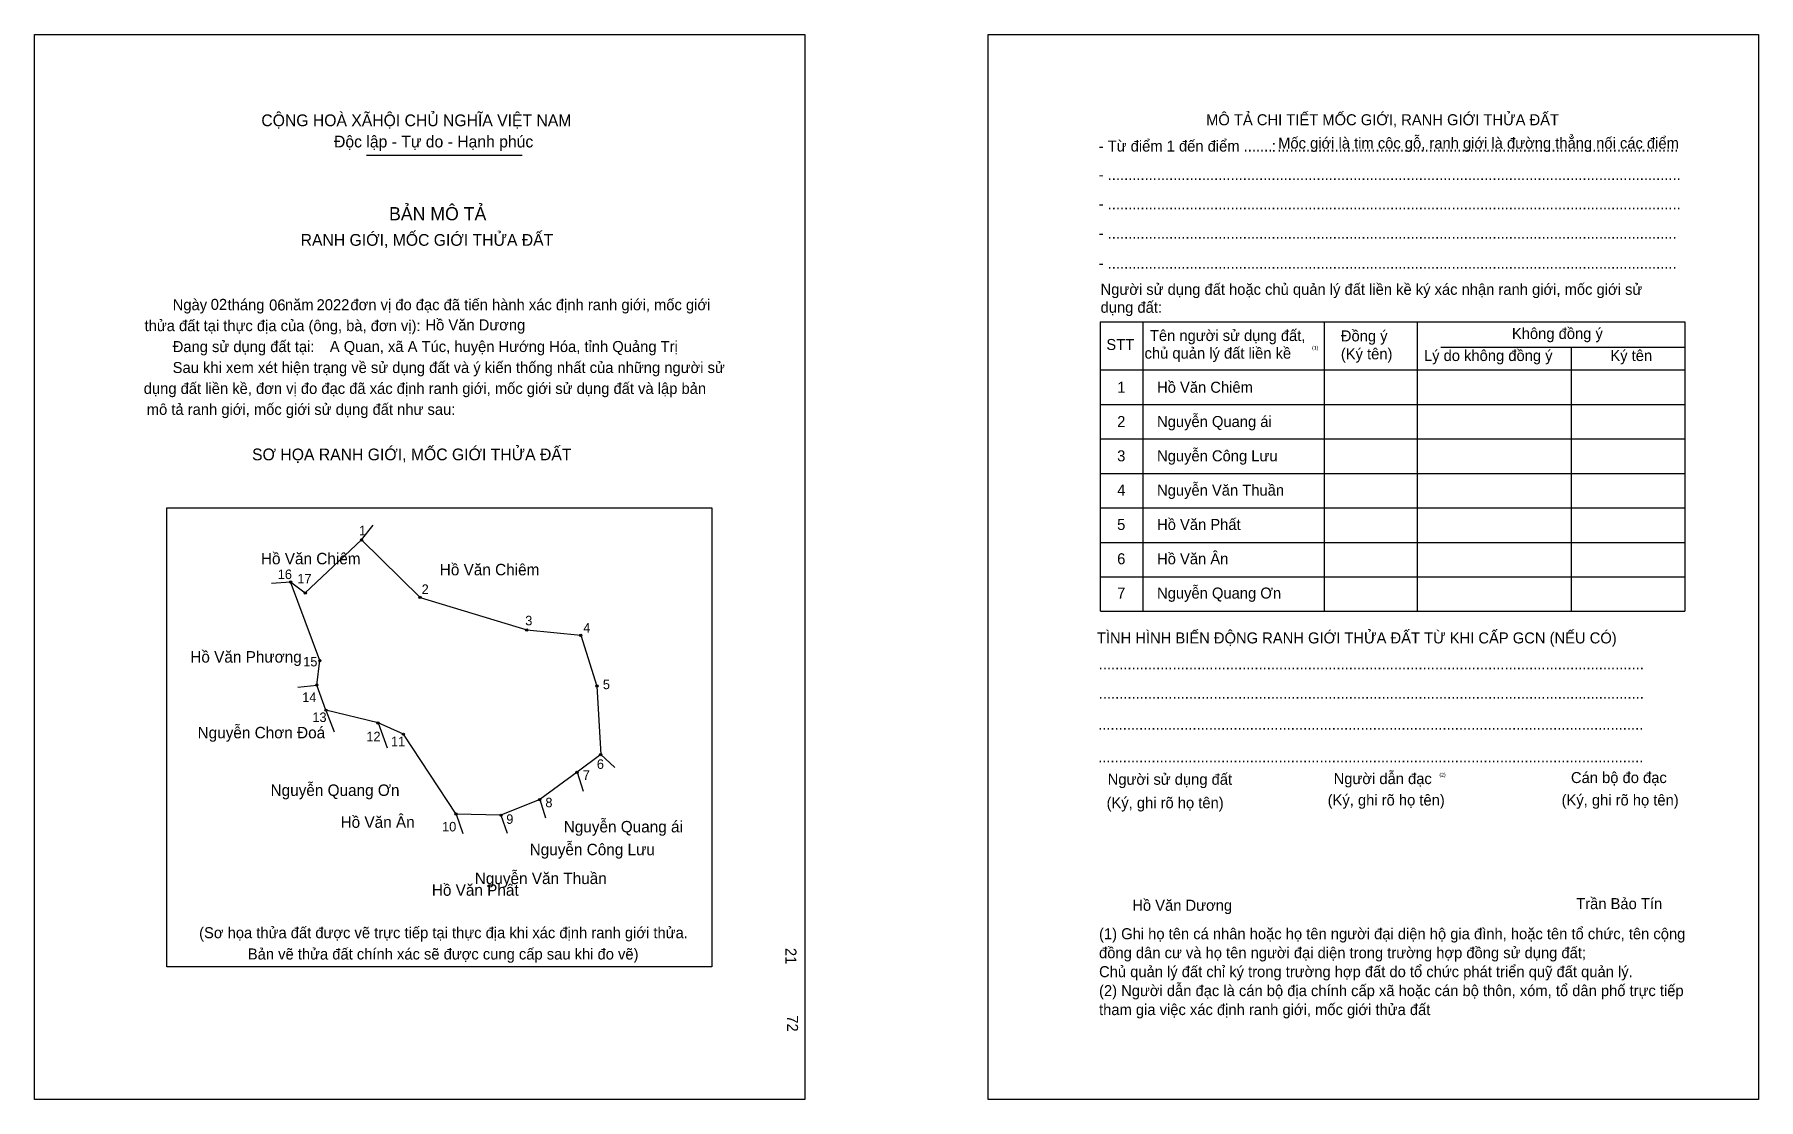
# Model space of a CAD drawing. Extents: x 547487 to 548318, y 1820702 to 1821215.
import ezdxf

# ---------------------------------------------------------------- set-up
doc = ezdxf.new("R2010")
doc.units = 0
for name, color, linetype in [('bmtKhungInTrang1', 7, 'Continuous'), ('bmtKhungInTrang2', 7, 'Continuous'), ('bmtNoiDung', 7, 'Continuous'), ('bmtTemplate', 7, 'Continuous'), ('CanhThua', 7, 'Continuous'), ('MocDinhThua', 7, 'Continuous'), ('RauThua', 7, 'Continuous'), ('SoHieuDinhThua', 7, 'Continuous'), ('TenChuLanCan', 7, 'Continuous')]:
    doc.layers.add(name, color=color, linetype=linetype)

msp = doc.modelspace()

# ---------------------------------------------------------------- linework, layer by layer
at = {"layer": 'bmtKhungInTrang1'}
msp.add_lwpolyline([(547487.15, 1821215.29), (547858.37, 1821215.29), (547858.37, 1820701.85), (547487.15, 1820701.85)], close=True, dxfattribs=at)
at = {"layer": 'bmtKhungInTrang2'}
msp.add_lwpolyline([(547946.89, 1821215.29), (548318.11, 1821215.29), (548318.11, 1820701.85), (547946.89, 1820701.85)], close=True, dxfattribs=at)
at = {"layer": 'bmtTemplate'}
for p, q in [((547647.12, 1821157.1), (547722.19, 1821157.1)), ((548021.36, 1821076.8), (548021.36, 1820937.22)), ((548108.69, 1821076.8), (548108.69, 1820937.22)), ((548153.61, 1821076.97), (548153.61, 1820937.22)), ((548282.57, 1821076.8), (548282.57, 1820937.22)), ((548165.01, 1821064.51), (548282.57, 1821064.51)), ((548001, 1821053.54), (548282.57, 1821053.54)), ((548001, 1821036.92), (548282.57, 1821036.92)), ((548001, 1821020.3), (548282.57, 1821020.3)), ((548001, 1821003.69), (548282.57, 1821003.69)), ((548001, 1820987.07), (548282.57, 1820987.07)), ((548001, 1820970.45), (548282.57, 1820970.45)), ((548001, 1820953.84), (548282.57, 1820953.84)), ((548001, 1820937.22), (548282.57, 1820937.22))]:
    msp.add_line(p, q, dxfattribs=at)
for points in [[(548000.82, 1821076.8), (548282.57, 1821076.8)], [(548000.82, 1821076.8), (548000.82, 1820937.22)], [(548227.77, 1821064.34), (548227.77, 1820937.22)]]:
    msp.add_lwpolyline(points, dxfattribs=at)
msp.add_lwpolyline([(547551.02, 1820765.79), (547551.02, 1820987.05), (547813.68, 1820987.05), (547813.68, 1820765.79)], close=True, dxfattribs=at)
at = {"layer": 'CanhThua'}
for p, q in [((547617.66, 1820946.04), (547644.78, 1820971.59)), ((547644.78, 1820971.59), (547673.03, 1820943.91)), ((547624.69, 1820913.48), (547610.59, 1820951.36)), ((547610.59, 1820951.36), (547617.66, 1820946.04)), ((547673.03, 1820943.91), (547724.43, 1820928.22)), ((547724.43, 1820928.22), (547750.41, 1820925.67)), ((547750.41, 1820925.67), (547758.23, 1820901.13)), ((547623.24, 1820901.66), (547624.69, 1820913.48)), ((547627.6, 1820889.55), (547623.24, 1820901.66)), ((547758.23, 1820901.13), (547760.07, 1820868.14)), ((547652.74, 1820883.37), (547627.6, 1820889.55)), ((547664.94, 1820877.97), (547652.74, 1820883.37)), ((547690.36, 1820839.43), (547664.94, 1820877.97)), ((547760.07, 1820868.14), (547748.66, 1820859.62)), ((547748.66, 1820859.62), (547730.66, 1820846.44)), ((547730.66, 1820846.44), (547712, 1820838.93)), ((547712, 1820838.93), (547690.36, 1820839.43))]:
    msp.add_line(p, q, dxfattribs=at)
at = {"layer": 'MocDinhThua'}
for centre in [(547644.78, 1820971.59), (547610.59, 1820951.36), (547617.66, 1820946.04), (547673.03, 1820943.91), (547724.43, 1820928.22), (547750.41, 1820925.67), (547624.69, 1820913.48), (547623.24, 1820901.66), (547758.23, 1820901.13), (547627.6, 1820889.55), (547652.74, 1820883.37), (547664.94, 1820877.97), (547760.07, 1820868.14), (547748.66, 1820859.62), (547730.66, 1820846.44), (547690.36, 1820839.43), (547712, 1820838.93)]:
    msp.add_circle(centre, 0.552, dxfattribs=at)
at = {"layer": 'RauThua'}
for p, q in [((547644.78, 1820971.59), (547650.42, 1820978.8)), ((547644.78, 1820971.59), (547650.42, 1820978.8)), ((547601.45, 1820950.81), (547610.59, 1820951.36)), ((547614.11, 1820900.58), (547623.24, 1820901.66)), ((547627.6, 1820889.55), (547631.55, 1820879.1)), ((547652.74, 1820883.37), (547657.14, 1820871.36)), ((547760.07, 1820868.14), (547766.85, 1820861.93)), ((547760.07, 1820868.14), (547766.85, 1820861.93)), ((547748.66, 1820859.62), (547751.67, 1820850.42)), ((547730.66, 1820846.44), (547733.53, 1820837.68)), ((547690.36, 1820839.43), (547693.66, 1820830.15)), ((547712, 1820838.93), (547714.98, 1820830.27))]:
    msp.add_line(p, q, dxfattribs=at)

# ---------------------------------------------------------------- texts
at = {"layer": 'bmtNoiDung'}
for s, height, p in [('02', 5.311, (547572.1, 1821082.52)), ('06', 5.311, (547600.26, 1821082.23)), ('2022', 5.311, (547623.12, 1821082.34)), ('Hồ Văn Dương', 5.3115, (547675.59, 1821072.64)), ('A Quan, xã A Túc, huyện Hướng Hóa, tỉnh Quảng Trị', 5.3115, (547629.5, 1821062.2)), ('1', 5.31, (548008.99, 1821042.57)), ('Hồ Văn Chiêm ', 5.3115, (548028.22, 1821042.57)), ('2', 5.31, (548008.99, 1821026.04)), ('Nguyễn Quang ái ', 5.3115, (548028.22, 1821026.04)), ('3', 5.31, (548008.99, 1821009.5)), ('Nguyễn Công Lưu ', 5.3115, (548028.22, 1821009.5)), ('4', 5.31, (548008.99, 1820992.96)), ('Nguyễn Văn Thuần ', 5.3115, (548028.22, 1820992.96)), ('5', 5.31, (548008.99, 1820976.42)), ('Hồ Văn Phất ', 5.3115, (548028.22, 1820976.42)), ('6', 5.31, (548008.99, 1820959.88)), ('Hồ Văn Ân ', 5.311, (548028.22, 1820959.88)), ('7', 5.31, (548008.99, 1820943.34)), ('Nguyễn Quang Ơn ', 5.3115, (548028.22, 1820943.34)), ('Hồ Văn Dương', 5.3115, (548016.28, 1820792.84))]:
    msp.add_text(s, height=height, dxfattribs=at).set_placement(p)
for s, p in [('21', (547849.12, 1820774.93)), ('72', (547849.88, 1820742.43))]:
    msp.add_text(s, height=5.311, rotation=270, dxfattribs=at).set_placement(p)
at = {"layer": 'bmtTemplate'}
for s, height, p in [('CỘNG HOÀ XÃHỘI CHỦ NGHĨA VIỆT NAM', 5.6656, (547596.5, 1821171.07)), ('MÔ TẢ CHI TIẾT MỐC GIỚI, RANH GIỚI THỬA ĐẤT', 5.3094, (548051.85, 1821171.52)), ('Độc lập - Tự do - Hạnh phúc', 5.6656, (547631.53, 1821160.82)), ('- Từ điểm 1 đến điểm .......', 5.3094, (548000.1, 1821158.86)), (':', 5.31, (548083.52, 1821158.86)), ('..................................................................................................', 5.3094, (548086.13, 1821158.86)), ('Mốc giới là tim cộc gỗ, ranh giới là đường thẳng nối các điểm', 5.3094, (548086.57, 1821160.27)), ('- ............................................................................................................................................', 5.30945, (548000.1, 1821145.1)), ('BẢN MÔ TẢ', 6.374, (547658.05, 1821125.71)), ('- ............................................................................................................................................', 5.30945, (548000.1, 1821130.98)), ('RANH GIỚI, MỐC GIỚI THỬA ĐẤT', 5.6656, (547615.44, 1821113.41)), ('- ...........................................................................................................................................', 5.30945, (548000.1, 1821116.85)), ('- ...........................................................................................................................................', 5.30945, (548000.1, 1821102.39)), ('Người sử dụng đất hoặc chủ quản lý đất liền kề ký xác nhận ranh giới, mốc giới sử', 5.3094, (548001, 1821089.77)), ('Ngày     tháng     năm         đơn vị đo đạc đã tiến hành xác định ranh giới, mốc giới ', 5.3115, (547553.76, 1821082.35)), ('dụng đất:', 5.309, (548001, 1821081.12)), ('thửa đất tại thực địa của (ông, bà, đơn vị):', 5.3115, (547540.22, 1821072.26)), ('Đang sử dụng đất tại:', 5.3115, (547553.76, 1821062.17)), ('STT', 5.309, (548003.78, 1821063.18)), ('Tên người sử dụng đất,', 5.3094, (548024.79, 1821067.5)), ('Đồng ý', 5.309, (548116.81, 1821067.33)), ('Không đồng ý', 5.3094, (548199.26, 1821068.5)), ('chủ quản lý đất liền kề', 5.3094, (548022.18, 1821059.01)), ('(1)', 1.77, (548102.94, 1821063.37)), ('(Ký tên)', 5.309, (548116.81, 1821058.69)), ('Lý do không đồng ý', 5.3094, (548156.86, 1821057.86)), ('Ký tên', 5.309, (548246.71, 1821057.86)), ('Sau khi xem xét hiện trạng về sử dụng đất và ý kiến thống nhất của những người sử ', 5.3115, (547553.76, 1821052.08)), ('dụng đất liền kề, đơn vị đo đạc đã xác định ranh giới, mốc giới sử dụng đất và lập bản', 5.3115, (547539.82, 1821042)), ('mô tả ranh giới, mốc giới sử dụng đất như sau:', 5.3115, (547541.28, 1821031.91)), ('SƠ HỌA RANH GIỚI, MỐC GIỚI THỬA ĐẤT', 5.6656, (547592.03, 1821010)), ('TÌNH HÌNH BIẾN ĐỘNG RANH GIỚI THỬA ĐẤT TỪ KHI CẤP GCN (NẾU CÓ)', 5.3094, (547999.21, 1820921.72)), ('.....................................................................................................................................', 5.31741, (548000.1, 1820909.23)), ('.....................................................................................................................................', 5.31741, (548000.1, 1820895.1)), ('.....................................................................................................................................', 5.31741, (547999.83, 1820880.15)), ('.....................................................................................................................................', 5.31741, (547999.83, 1820864.36)), ('Người dẫn đạc', 5.3094, (548113.33, 1820853.9)), ('Cán bộ đo đạc', 5.3094, (548227.71, 1820854.4)), ('Người sử dụng đất', 5.3094, (548004.43, 1820853.57)), ('(2)', 1.77, (548164.32, 1820857.56)), ('(Ký, ghi rõ họ tên)', 5.3094, (548003.89, 1820842.27)), ('(Ký, ghi rõ họ tên)', 5.3094, (548110.45, 1820843.59)), ('(Ký, ghi rõ họ tên)', 5.3094, (548223.2, 1820843.59)), ('Trần Bảo Tín', 5.3094, (548230.24, 1820793.63)), ('(Sơ họa thửa đất được vẽ trực tiếp tại thực địa khi xác định ranh giới thửa.', 5.3115, (547566.51, 1820779.62)), ('(1) Ghi họ tên cá nhân hoặc họ tên người đại diện hộ gia đình, hoặc tên tổ chức, tên cộng', 5.3094, (548000.26, 1820779.11)), ('Bản vẽ thửa đất chính xác sẽ được cung cấp sau khi đo vẽ)', 5.3115, (547589.99, 1820769.35)), ('đồng dân cư và họ tên người đại diện trong trường hợp đồng sử dụng đất;', 5.3094, (548000.26, 1820769.97)), ('Chủ quản lý đất chỉ ký trong trường hợp đất do tổ chức phát triển quỹ đất quản lý.', 5.3094, (548000.26, 1820760.83)), ('(2) Người dẫn đạc là cán bộ địa chính cấp xã hoặc cán bộ thôn, xóm, tổ dân phố trực tiếp', 5.3094, (548000.26, 1820751.69)), ('tham gia việc xác định ranh giới, mốc giới thửa đất', 5.3094, (548000.26, 1820742.55))]:
    msp.add_text(s, height=height, dxfattribs=at).set_placement(p)
at = {"layer": 'SoHieuDinhThua'}
for s, p in [('1', (547643.63, 1820973.89)), ('16', (547604.41, 1820952.75)), ('17', (547613.85, 1820950.63)), ('2', (547673.77, 1820945.56)), ('3', (547723.69, 1820930.43)), ('4', (547751.67, 1820926.94)), ('15', (547616.68, 1820910.64)), ('5', (547761.1, 1820899.67)), ('14', (547616.19, 1820893.49)), ('13', (547621.09, 1820883.83)), ('12', (547647.11, 1820874.54)), ('11', (547658.99, 1820872.16)), ('7', (547751.4, 1820855.93)), ('6', (547758.2, 1820861.25)), ('8', (547733.39, 1820842.73)), ('10', (547683.6, 1820831.09)), ('9', (547714.54, 1820834.72))]:
    msp.add_text(s, height=4.6, dxfattribs=at).set_placement(p)
at = {"layer": 'TenChuLanCan'}
for s, height, p in [('Hồ Văn Chiêm', 5.5199, (547596.3, 1820959.87)), ('Hồ Văn Chiêm', 5.5199, (547682.5, 1820954.56)), ('Hồ Văn Phương', 5.5199, (547562.26, 1820912.49)), ('Nguyễn Chơn Đoá', 5.5199, (547565.78, 1820875.97)), ('Nguyễn Quang Ơn', 5.5199, (547600.95, 1820848.21)), ('Hồ Văn Ân', 5.52, (547634.69, 1820832.83)), ('Nguyễn Quang ái', 5.5199, (547742.24, 1820830.63)), ('Nguyễn Công Lưu', 5.5199, (547725.82, 1820819.62)), ('Nguyễn Văn Thuần', 5.5199, (547699.37, 1820805.71)), ('Hồ Văn Phất', 5.5199, (547678.67, 1820800.09))]:
    msp.add_text(s, height=height, dxfattribs=at).set_placement(p)

doc.saveas('drawing.dxf')
